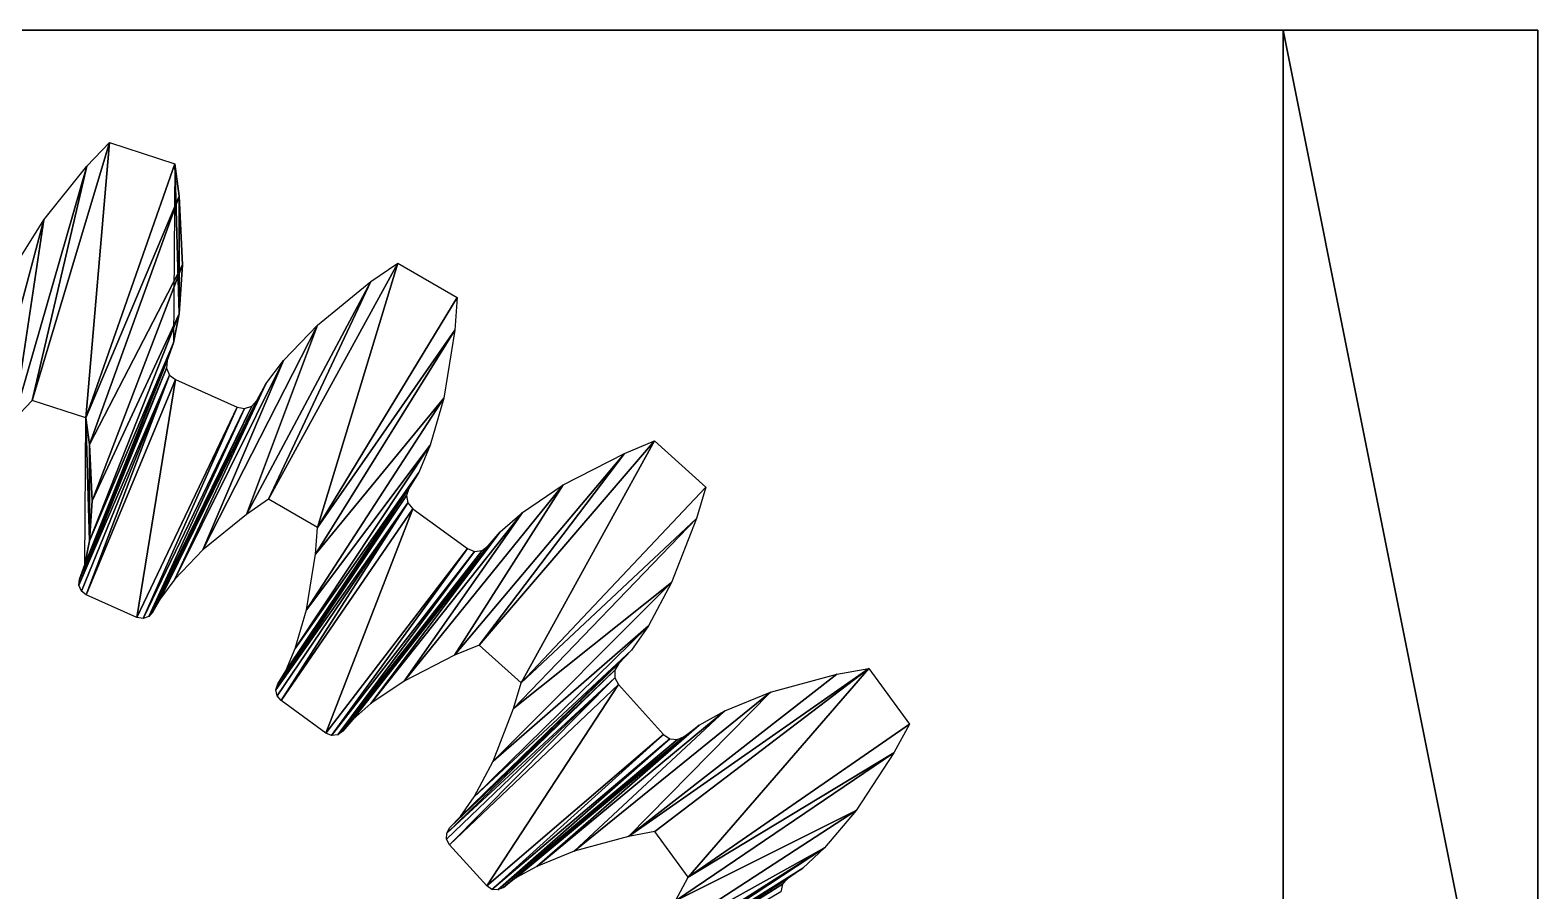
# Model space of a CAD drawing. Header units: inches. Extents: x 62 to 1153, y 3 to 780.
# Drawn here: x 101.18 to 124.86, y 39.66 to 53.16 of the extents above; entities that cross this region are included whole.
import ezdxf

# ---------------------------------------------------------------- set-up
doc = ezdxf.new("R2010")
doc.units = ezdxf.units.IN
doc.header["$MEASUREMENT"] = 0
doc.layers.add('Base', color=3, linetype='Continuous')
doc.layers.add('Main_Gear', color=4, linetype='Continuous')

msp = doc.modelspace()

# ---------------------------------------------------------------- linework, layer by layer
at = {"layer": 'Base'}
for points in [[(66.663, 53.163, -48), (70.663, 53.163, -44), (120.863, 53.163, -44)], [(66.663, 53.163, -48), (120.863, 53.163, -44), (124.863, 53.163, -48)], [(124.863, 53.163, -48), (120.863, 53.163, -44), (124.863, 53.163)], [(120.863, 53.163), (124.863, 53.163), (120.863, 53.163, -44)], [(120.863, 53.163), (120.863, 33.163), (124.863, 33.163)], [(120.863, 53.163), (124.863, 33.163), (124.863, 53.163)], [(120.863, 30.573, -21.311), (120.863, 53.163, -44), (120.863, 30.023, -21.622)], [(120.863, 31.163, -44), (120.863, 30.023, -21.622), (120.863, 53.163, -44)], [(120.863, 30.573, -21.311), (120.863, 30.91, -21.058), (120.863, 53.163, -44)], [(120.863, 33.163, -4.1), (120.863, 53.163), (120.863, 30.87, -14.412)], [(120.863, 53.163), (120.863, 33.163, -4.1), (120.863, 33.163)], [(120.863, 31.326, -14.849), (120.863, 30.87, -14.412), (120.863, 53.163)], [(120.863, 31.722, -15.341), (120.863, 53.163), (120.863, 31.942, -15.702)], [(120.863, 32.142, -16.132), (120.863, 31.942, -15.702), (120.863, 53.163)], [(120.863, 31.326, -14.849), (120.863, 53.163), (120.863, 31.722, -15.341)], [(120.863, 32.458, -17.936), (120.863, 32.411, -17.095), (120.863, 53.163)], [(120.863, 32.379, -18.563), (120.863, 32.458, -17.936), (120.863, 53.163, -44)], [(120.863, 32.411, -17.095), (120.863, 32.142, -16.132), (120.863, 53.163)], [(120.863, 32.219, -19.175), (120.863, 32.379, -18.563), (120.863, 53.163, -44)], [(120.863, 31.864, -19.939), (120.863, 32.219, -19.175), (120.863, 53.163, -44)], [(120.863, 53.163), (120.863, 53.163, -44), (120.863, 32.458, -17.936)], [(120.863, 31.256, -20.733), (120.863, 31.864, -19.939), (120.863, 53.163, -44)], [(120.863, 30.91, -21.058), (120.863, 31.256, -20.733), (120.863, 53.163, -44)], [(124.863, 53.163), (124.863, 30.827, -14.381), (124.863, 31.469, -15.004)], [(124.863, 53.163), (124.863, 33.163, -4.1), (124.863, 30.827, -14.381)], [(124.863, 53.163), (124.863, 33.163), (124.863, 33.163, -4.1)], [(124.863, 31.942, -15.702), (124.863, 53.163), (124.863, 31.469, -15.004)], [(124.863, 53.163), (124.863, 31.942, -15.702), (124.863, 32.197, -16.28)], [(124.863, 32.406, -17.096), (124.863, 32.453, -17.936), (124.863, 53.163)], [(124.863, 32.197, -16.28), (124.863, 32.406, -17.096), (124.863, 53.163)], [(124.863, 32.145, -19.372), (124.863, 53.163, -48), (124.863, 32.384, -18.564)], [(124.863, 31.859, -19.936), (124.863, 53.163, -48), (124.863, 32.145, -19.372)], [(124.863, 30.91, -21.058), (124.863, 53.163, -48), (124.863, 31.362, -20.615)], [(124.863, 32.453, -17.936), (124.863, 32.384, -18.564), (124.863, 53.163)], [(124.863, 31.362, -20.615), (124.863, 53.163, -48), (124.863, 31.859, -19.936)], [(124.863, 53.163), (124.863, 32.384, -18.564), (124.863, 53.163, -48)], [(124.863, 30.213, -21.53), (124.863, 29.436, -21.857), (124.863, 53.163, -48)], [(124.863, 28.611, -22.027), (124.863, 53.163, -48), (124.863, 29.436, -21.857)], [(124.863, 30.91, -21.058), (124.863, 30.213, -21.53), (124.863, 53.163, -48)], [(124.863, 3.163, -48), (124.863, 53.163, -48), (124.863, 27.979, -22.041)], [(124.863, 53.163, -48), (124.863, 28.611, -22.027), (124.863, 27.979, -22.041)]]:
    msp.add_3dface(points, dxfattribs=at)
at = {"layer": 'Main_Gear'}
for points in [[(102.429, 51.4, -7.468), (102.06, 47.079, -11.468), (101.217, 47.353, -11.468)], [(101.217, 47.353, -11.468), (102.075, 51.027, -7.468), (102.429, 51.4, -7.468)], [(102.06, 47.079, -11.468), (102.429, 51.4, -7.468), (103.458, 51.065, -7.468)], [(100.927, 47.048, -11.468), (101.399, 50.186, -7.468), (102.075, 51.027, -7.468)], [(102.075, 51.027, -7.468), (101.217, 47.353, -11.468), (100.927, 47.048, -11.468)], [(103.525, 50.556, -7.468), (102.06, 47.079, -11.468), (103.458, 51.065, -7.468)], [(103.523, 48.709, -7.468), (103.458, 51.065, -7.468), (103.435, 48.255, -7.468)], [(103.523, 48.709, -7.468), (103.525, 50.556, -7.468), (103.458, 51.065, -7.468)], [(102.06, 47.079, -11.468), (103.525, 50.556, -7.468), (102.116, 46.662, -11.468)], [(103.578, 49.478, -7.468), (102.116, 46.662, -11.468), (103.525, 50.556, -7.468)], [(103.525, 50.556, -7.468), (103.523, 48.709, -7.468), (103.578, 49.478, -7.468)], [(101.399, 50.186, -7.468), (100.927, 47.048, -11.468), (100.372, 46.359, -11.468)], [(100.372, 46.359, -11.468), (100.992, 49.532, -7.468), (101.399, 50.186, -7.468)], [(104.929, 45.802, -11.468), (106.532, 49.218, -7.468), (106.956, 49.508, -7.468)], [(106.956, 49.508, -7.468), (105.697, 45.359, -11.468), (104.929, 45.802, -11.468)], [(105.697, 45.359, -11.468), (106.956, 49.508, -7.468), (107.892, 48.967, -7.468)], [(102.116, 46.662, -11.468), (103.578, 49.478, -7.468), (102.159, 45.778, -11.468)], [(103.523, 48.709, -7.468), (102.159, 45.778, -11.468), (103.578, 49.478, -7.468)], [(106.532, 49.218, -7.468), (104.929, 45.802, -11.468), (104.581, 45.564, -11.468)], [(104.581, 45.564, -11.468), (105.696, 48.536, -7.468), (106.532, 49.218, -7.468)], [(107.853, 48.455, -7.468), (105.697, 45.359, -11.468), (107.892, 48.967, -7.468)], [(103.435, 48.255, -7.468), (102.114, 45.147, -11.468), (103.523, 48.709, -7.468)], [(102.159, 45.778, -11.468), (103.523, 48.709, -7.468), (102.114, 45.147, -11.468)], [(105.696, 48.536, -7.468), (104.581, 45.564, -11.468), (103.895, 45.005, -11.468)], [(103.895, 45.005, -11.468), (105.161, 47.98, -7.468), (105.696, 48.536, -7.468)], [(107.68, 47.39, -7.468), (105.664, 44.939, -11.468), (107.853, 48.455, -7.468)], [(105.697, 45.359, -11.468), (107.853, 48.455, -7.468), (105.664, 44.939, -11.468)], [(103.337, 47.978, -7.468), (102.042, 44.775, -11.468), (103.435, 48.255, -7.468)], [(102.114, 45.147, -11.468), (103.435, 48.255, -7.468), (102.042, 44.775, -11.468)], [(101.961, 44.548, -11.468), (103.323, 47.86, -7.468), (101.95, 44.451, -11.468)], [(103.37, 47.75, -7.468), (101.95, 44.451, -11.468), (103.323, 47.86, -7.468)], [(103.323, 47.86, -7.468), (101.961, 44.548, -11.468), (103.337, 47.978, -7.468)], [(102.042, 44.775, -11.468), (103.337, 47.978, -7.468), (101.961, 44.548, -11.468)], [(103.457, 44.549, -11.468), (104.883, 47.611, -7.468), (105.161, 47.98, -7.468)], [(105.161, 47.98, -7.468), (103.895, 45.005, -11.468), (103.457, 44.549, -11.468)], [(101.95, 44.451, -11.468), (103.37, 47.75, -7.468), (101.988, 44.361, -11.468)], [(103.37, 47.75, -7.468), (102.066, 44.302, -11.468), (101.988, 44.361, -11.468)], [(102.066, 44.302, -11.468), (103.37, 47.75, -7.468), (103.465, 47.679, -7.468)], [(103.465, 47.679, -7.468), (102.861, 43.948, -11.468), (102.066, 44.302, -11.468)], [(102.861, 43.948, -11.468), (103.465, 47.679, -7.468), (104.434, 47.247, -7.468)], [(103.229, 44.246, -11.468), (104.742, 47.353, -7.468), (104.883, 47.611, -7.468)], [(104.883, 47.611, -7.468), (103.457, 44.549, -11.468), (103.229, 44.246, -11.468)], [(107.466, 46.649, -7.468), (105.523, 44.065, -11.468), (107.68, 47.39, -7.468)], [(105.664, 44.939, -11.468), (107.68, 47.39, -7.468), (105.523, 44.065, -11.468)], [(104.434, 47.247, -7.468), (102.957, 43.93, -11.468), (102.861, 43.948, -11.468)], [(102.957, 43.93, -11.468), (104.434, 47.247, -7.468), (104.551, 47.224, -7.468)], [(104.551, 47.224, -7.468), (103.049, 43.961, -11.468), (102.957, 43.93, -11.468)], [(104.664, 47.263, -7.468), (103.113, 44.035, -11.468), (103.049, 43.961, -11.468)], [(103.049, 43.961, -11.468), (104.551, 47.224, -7.468), (104.664, 47.263, -7.468)], [(103.113, 44.035, -11.468), (104.664, 47.263, -7.468), (104.742, 47.353, -7.468)], [(104.742, 47.353, -7.468), (103.229, 44.246, -11.468), (103.113, 44.035, -11.468)], [(102.06, 47.079, -11.468), (102.114, 45.147, -11.468), (102.042, 44.775, -11.468)], [(102.116, 46.662, -11.468), (102.114, 45.147, -11.468), (102.06, 47.079, -11.468)], [(102.114, 45.147, -11.468), (102.116, 46.662, -11.468), (102.159, 45.778, -11.468)], [(107.286, 46.223, -7.468), (105.347, 43.458, -11.468), (107.466, 46.649, -7.468)], [(105.523, 44.065, -11.468), (107.466, 46.649, -7.468), (105.347, 43.458, -11.468)], [(108.237, 43.513, -11.468), (110.516, 46.521, -7.468), (110.99, 46.717, -7.468)], [(110.99, 46.717, -7.468), (108.896, 42.92, -11.468), (108.237, 43.513, -11.468)], [(108.896, 42.92, -11.468), (110.99, 46.717, -7.468), (111.794, 45.993, -7.468)], [(110.516, 46.521, -7.468), (108.237, 43.513, -11.468), (107.848, 43.353, -11.468)], [(107.848, 43.353, -11.468), (109.555, 46.027, -7.468), (110.516, 46.521, -7.468)], [(107.133, 45.972, -7.468), (105.199, 43.109, -11.468), (107.286, 46.223, -7.468)], [(105.347, 43.458, -11.468), (107.286, 46.223, -7.468), (105.199, 43.109, -11.468)], [(105.199, 43.109, -11.468), (107.133, 45.972, -7.468), (105.074, 42.903, -11.468)], [(107.094, 45.86, -7.468), (105.074, 42.903, -11.468), (107.133, 45.972, -7.468)], [(109.555, 46.027, -7.468), (107.848, 43.353, -11.468), (107.06, 42.948, -11.468)], [(107.06, 42.948, -11.468), (108.917, 45.595, -7.468), (109.555, 46.027, -7.468)], [(111.648, 45.5, -7.468), (108.896, 42.92, -11.468), (111.794, 45.993, -7.468)], [(107.117, 45.743, -7.468), (105.042, 42.811, -11.468), (107.094, 45.86, -7.468)], [(105.074, 42.903, -11.468), (107.094, 45.86, -7.468), (105.042, 42.811, -11.468)], [(105.042, 42.811, -11.468), (107.117, 45.743, -7.468), (105.061, 42.715, -11.468)], [(107.117, 45.743, -7.468), (105.125, 42.641, -11.468), (105.061, 42.715, -11.468)], [(105.125, 42.641, -11.468), (107.117, 45.743, -7.468), (107.196, 45.653, -7.468)], [(107.196, 45.653, -7.468), (105.829, 42.13, -11.468), (105.125, 42.641, -11.468)], [(105.829, 42.13, -11.468), (107.196, 45.653, -7.468), (108.053, 45.03, -7.468)], [(106.537, 42.594, -11.468), (108.568, 45.292, -7.468), (108.917, 45.595, -7.468)], [(108.917, 45.595, -7.468), (107.06, 42.948, -11.468), (106.537, 42.594, -11.468)], [(111.258, 44.494, -7.468), (108.777, 42.516, -11.468), (111.648, 45.5, -7.468)], [(108.896, 42.92, -11.468), (111.648, 45.5, -7.468), (108.777, 42.516, -11.468)], [(108.568, 45.292, -7.468), (106.537, 42.594, -11.468), (106.251, 42.345, -11.468)], [(106.251, 42.345, -11.468), (108.377, 45.069, -7.468), (108.568, 45.292, -7.468)], [(108.053, 45.03, -7.468), (105.919, 42.092, -11.468), (105.829, 42.13, -11.468)], [(105.919, 42.092, -11.468), (108.053, 45.03, -7.468), (108.163, 44.983, -7.468)], [(106.016, 42.103, -11.468), (108.163, 44.983, -7.468), (108.281, 44.997, -7.468)], [(108.281, 44.997, -7.468), (106.094, 42.162, -11.468), (106.016, 42.103, -11.468)], [(106.094, 42.162, -11.468), (108.281, 44.997, -7.468), (108.377, 45.069, -7.468)], [(108.377, 45.069, -7.468), (106.251, 42.345, -11.468), (106.094, 42.162, -11.468)], [(108.163, 44.983, -7.468), (106.016, 42.103, -11.468), (105.919, 42.092, -11.468)], [(110.895, 43.814, -7.468), (108.457, 41.691, -11.468), (111.258, 44.494, -7.468)], [(108.777, 42.516, -11.468), (111.258, 44.494, -7.468), (108.457, 41.691, -11.468)], [(108.457, 41.691, -11.468), (110.895, 43.814, -7.468), (108.159, 41.133, -11.468)], [(110.63, 43.435, -7.468), (108.159, 41.133, -11.468), (110.895, 43.814, -7.468)], [(110.428, 43.222, -7.468), (107.941, 40.822, -11.468), (110.63, 43.435, -7.468)], [(108.159, 41.133, -11.468), (110.63, 43.435, -7.468), (107.941, 40.822, -11.468)], [(107.776, 40.647, -11.468), (110.367, 43.119, -7.468), (107.726, 40.563, -11.468)], [(110.365, 43, -7.468), (107.726, 40.563, -11.468), (110.367, 43.119, -7.468)], [(110.367, 43.119, -7.468), (107.776, 40.647, -11.468), (110.428, 43.222, -7.468)], [(107.941, 40.822, -11.468), (110.428, 43.222, -7.468), (107.776, 40.647, -11.468)], [(110.583, 40.51, -11.468), (114.356, 43.147, -7.468), (110.997, 40.587, -11.468)], [(114.356, 43.147, -7.468), (110.583, 40.51, -11.468), (113.851, 43.054, -7.468)], [(114.356, 43.147, -7.468), (111.518, 39.869, -11.468), (110.997, 40.587, -11.468)], [(111.518, 39.869, -11.468), (114.356, 43.147, -7.468), (114.992, 42.273, -7.468)], [(107.726, 40.563, -11.468), (110.365, 43, -7.468), (107.724, 40.466, -11.468)], [(110.365, 43, -7.468), (107.772, 40.38, -11.468), (107.724, 40.466, -11.468)], [(107.772, 40.38, -11.468), (110.365, 43, -7.468), (110.423, 42.896, -7.468)], [(110.423, 42.896, -7.468), (108.354, 39.734, -11.468), (107.772, 40.38, -11.468)], [(108.354, 39.734, -11.468), (110.423, 42.896, -7.468), (111.133, 42.108, -7.468)], [(110.583, 40.51, -11.468), (112.809, 42.772, -7.468), (113.851, 43.054, -7.468)], [(109.729, 40.278, -11.468), (112.095, 42.481, -7.468), (112.809, 42.772, -7.468)], [(112.809, 42.772, -7.468), (110.583, 40.51, -11.468), (109.729, 40.278, -11.468)], [(112.095, 42.481, -7.468), (109.729, 40.278, -11.468), (109.143, 40.04, -11.468)], [(109.143, 40.04, -11.468), (111.69, 42.257, -7.468), (112.095, 42.481, -7.468)], [(108.811, 39.857, -11.468), (111.457, 42.079, -7.468), (111.69, 42.257, -7.468)], [(111.69, 42.257, -7.468), (109.143, 40.04, -11.468), (108.811, 39.857, -11.468)], [(114.747, 41.821, -7.468), (111.518, 39.869, -11.468), (114.992, 42.273, -7.468)], [(111.133, 42.108, -7.468), (108.434, 39.678, -11.468), (108.354, 39.734, -11.468)], [(108.434, 39.678, -11.468), (111.133, 42.108, -7.468), (111.23, 42.039, -7.468)], [(111.23, 42.039, -7.468), (108.531, 39.669, -11.468), (108.434, 39.678, -11.468)], [(108.531, 39.669, -11.468), (111.23, 42.039, -7.468), (111.349, 42.029, -7.468)], [(111.349, 42.029, -7.468), (108.62, 39.71, -11.468), (108.531, 39.669, -11.468)], [(108.62, 39.71, -11.468), (111.349, 42.029, -7.468), (111.457, 42.079, -7.468)], [(111.457, 42.079, -7.468), (108.811, 39.857, -11.468), (108.62, 39.71, -11.468)], [(114.156, 40.918, -7.468), (111.317, 39.499, -11.468), (114.747, 41.821, -7.468)], [(111.518, 39.869, -11.468), (114.747, 41.821, -7.468), (111.317, 39.499, -11.468)], [(111.317, 39.499, -11.468), (114.156, 40.918, -7.468), (110.833, 38.758, -11.468)], [(113.659, 40.328, -7.468), (110.833, 38.758, -11.468), (114.156, 40.918, -7.468)], [(113.659, 40.328, -7.468), (110.148, 38.016, -11.468), (110.426, 38.275, -11.468)], [(110.148, 38.016, -11.468), (113.659, 40.328, -7.468), (113.321, 40.013, -7.468)], [(110.833, 38.758, -11.468), (113.659, 40.328, -7.468), (110.426, 38.275, -11.468)], [(113.321, 40.013, -7.468), (109.95, 37.879, -11.468), (110.148, 38.016, -11.468)], [(109.95, 37.879, -11.468), (113.321, 40.013, -7.468), (113.079, 39.846, -7.468)], [(112.998, 39.758, -7.468), (109.95, 37.879, -11.468), (113.079, 39.846, -7.468)], [(109.95, 37.879, -11.468), (112.998, 39.758, -7.468), (109.884, 37.807, -11.468)], [(112.972, 39.642, -7.468), (109.884, 37.807, -11.468), (112.998, 39.758, -7.468)]]:
    msp.add_3dface(points, dxfattribs=at)

doc.saveas('drawing.dxf')
